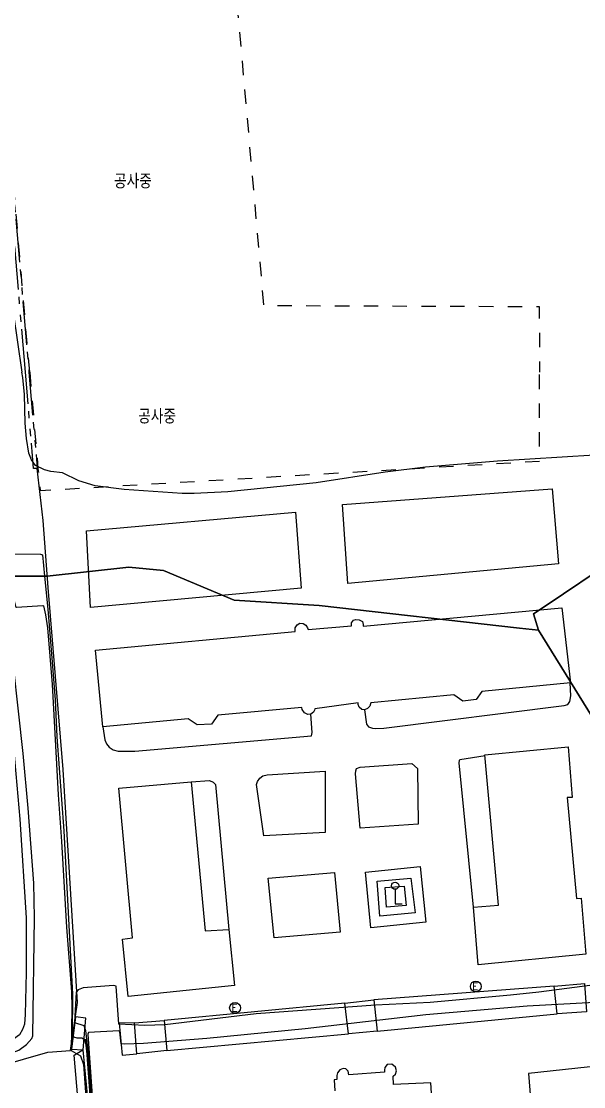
# Model space of a CAD drawing. Header units: feet. Extents: x 197796 to 199821, y 552499 to 555392.
# Drawn here: x 198791.4 to 198869.5, y 553838.9 to 553986.9 of the extents above; entities that cross this region are included whole.
import ezdxf

# ---------------------------------------------------------------- set-up
doc = ezdxf.new("R2010")
doc.units = ezdxf.units.FT
doc.header["$MEASUREMENT"] = 0
doc.linetypes.add('ANYANG1', pattern=[11.5, 6, -1, 1, -1.5, 1, -1])
doc.linetypes.add('ANYANG6', pattern=[4, 2, -2])
for name, color, linetype in [('AAA008', 7, 'CONTINUOUS'), ('AAC001', 7, 'CONTINUOUS'), ('AAC006', 7, 'ANYANG1'), ('AB011', 7, 'CONTINUOUS'), ('ADA085', 1, 'CONTINUOUS'), ('AE150', 7, 'CONTINUOUS'), ('AZ0202', 7, 'CONTINUOUS'), ('AZ080', 1, 'CONTINUOUS'), ('AZ0801', 7, 'CONTINUOUS'), ('AZ0803', 7, 'CONTINUOUS'), ('CAA001', 7, 'CONTINUOUS'), ('CAA002', 30, 'CONTINUOUS'), ('DZ001', 7, 'ANYANG6'), ('wipco_지적', 20, 'CONTINUOUS'), ('ZC500', 7, 'CONTINUOUS')]:
    doc.layers.add(name, color=color, linetype=linetype)
doc.styles.add('GHS', font='ROMANS', dxfattribs={"bigfont": 'NGSW.shx'})

# ---------------------------------------------------------------- blocks, each defined once
blk = doc.blocks.new('AB011')
at = {"layer": 'AB011'}
for points in [[(0, 1), (0, -1)], [(0, -1), (1, -1)]]:
    blk.add_lwpolyline(points, dxfattribs=at)
blk.add_circle((0, 1.5), 0.5, dxfattribs=at)
blk = doc.blocks.new('AZ0202')
at = {"layer": 'AZ0202'}
blk.add_circle((0, 0), 0.75, dxfattribs=at)
at = {"layer": 'AZ0202', "style": 'GHS'}
blk.add_text('E', height=1, dxfattribs=at).set_placement((-0.5, -0.48))

msp = doc.modelspace()

# ---------------------------------------------------------------- linework, layer by layer
at = {"layer": 'AAA008', "color": 255, "flags": 128}
for points in [[(198867.71, 553895.03), (198855.36, 553893.81), (198854.61, 553892.69), (198852.72, 553892.49), (198851.48, 553893.36), (198839.95, 553892.22), (198839.94, 553892.08), (198839.84, 553891.79), (198839.51, 553891.44), (198839.09, 553891.26), (198838.7, 553891.33), (198838.33, 553891.66), (198838.19, 553892.02), (198838.19, 553892.25), (198832.2, 553891.42), (198832.15, 553891.24), (198832.02, 553890.94), (198831.62, 553890.66), (198831.21, 553890.62), (198830.76, 553890.83), (198830.43, 553891.31), (198830.4, 553891.6), (198818.7, 553890.51), (198817.85, 553889.27), (198815.85, 553889.18), (198814.58, 553890.03), (198802.74, 553888.93), (198801.74, 553899.55), (198829.47, 553902.14), (198829.44, 553902.31), (198829.46, 553902.66), (198829.73, 553903.06), (198830.11, 553903.31), (198830.58, 553903.25), (198830.96, 553903.01), (198831.15, 553902.65), (198831.24, 553902.41), (198837.28, 553902.94), (198837.29, 553903.33), (198837.54, 553903.7), (198837.89, 553903.8), (198838.36, 553903.77), (198838.8, 553903.52), (198838.92, 553903.1), (198838.91, 553902.87), (198866.47, 553905.45)], [(198854.86, 553855.83), (198854.24, 553863.87), (198857.67, 553864.15), (198855.81, 553885), (198867.37, 553886.11), (198867.9, 553879.07), (198867.23, 553879.1), (198868.52, 553865.05), (198869.16, 553865.09), (198869.82, 553857.31)], [(198806.29, 553851.43), (198805.47, 553859.41), (198806.86, 553859.62), (198804.99, 553880.39), (198815.01, 553881.25), (198816.97, 553860.59), (198820.24, 553860.77), (198821.05, 553852.96)]]:
    msp.add_lwpolyline(points, close=True, dxfattribs=at)
for points in [[(198848.51, 553835.84), (198848.31, 553839.47), (198843.11, 553839.22), (198843.05, 553840.4), (198843.4, 553840.68), (198843.53, 553841.15), (198843.41, 553841.62), (198842.88, 553842.05), (198842.24, 553842.03), (198841.9, 553841.57), (198841.84, 553841.21), (198841.84, 553840.96), (198836.92, 553840.59), (198836.83, 553841.06), (198836.49, 553841.42), (198836.11, 553841.44), (198835.66, 553841.28), (198835.32, 553840.86), (198835.24, 553840.5), (198835.22, 553839.92), (198834.87, 553839.89), (198834.97, 553838.34)], [(198874.14, 553813.95), (198871.7, 553841.81), (198861.85, 553840.76), (198862.15, 553837.3)]]:
    msp.add_lwpolyline(points, dxfattribs=at)
at = {"layer": 'AAC001', "color": 255, "flags": 128}
msp.add_lwpolyline([(198839.95, 553861.01), (198839.24, 553868.7), (198846.8, 553869.49), (198847.6, 553861.77)], close=True, dxfattribs=at)
at = {"layer": 'AAC006', "color": 255, "flags": 128}
for points in [[(198792, 553938.18), (198787.46, 553991.98), (198784.49, 554032.16), (198793.41, 554041.43), (198869.39, 554047.81), (198869.43, 554047.42), (198793.54, 554040.84), (198785.12, 554032.1), (198787.99, 553990.84), (198792.49, 553938.18)], [(198792.49, 553938.18), (198793.64, 553924.77), (198793.13, 553924.77), (198792, 553938.18)]]:
    msp.add_lwpolyline(points, dxfattribs=at)
at = {"layer": 'ADA085', "color": 255, "flags": 128}
for points in [[(198799.25, 553850.63), (198797.22, 553882.99), (198795.16, 553908.27), (198794.45, 553917.56), (198793.64, 553924.77)], [(198839.09, 553891.26), (198839.34, 553889.3), (198839.65, 553888.92), (198840.2, 553888.73), (198840.65, 553888.68), (198841.78, 553888.74), (198866.8, 553891.88), (198867.31, 553892.02), (198867.6, 553892.42), (198867.75, 553893.2), (198867.66, 553895.03)], [(198802.74, 553888.93), (198803.05, 553887.09), (198803.27, 553886.55), (198803.65, 553886.07), (198804.19, 553885.7), (198804.89, 553885.52), (198805.74, 553885.52), (198807.21, 553885.53), (198831.74, 553887.68), (198831.79, 553887.91), (198831.8, 553888.14), (198831.62, 553890.66)], [(198854.24, 553863.85), (198852.23, 553883.93), (198852.27, 553884.21), (198852.33, 553884.37), (198855.82, 553884.93)], [(198815.01, 553881.25), (198817.55, 553881.43), (198818.06, 553881.24), (198818.41, 553880.91), (198820.24, 553860.77)], [(198865.4, 553852.89), (198840.37, 553850.97)], [(198786.29, 553813.69), (198784.59, 553840.72), (198795.11, 553843.72), (198798.25, 553843.96), (198799.25, 553850.63)], [(198836.37, 553850.53), (198811.26, 553848.14)], [(198840.83, 553846.63), (198865.85, 553849.04)], [(198807.17, 553847.79), (198805.04, 553847.73), (198805.45, 553843.29), (198807.49, 553843.51)], [(198811.64, 553843.97), (198836.88, 553846.28)]]:
    msp.add_lwpolyline(points, dxfattribs=at)
for points in [[(198836.79, 553908.81), (198836.05, 553919.78), (198865.14, 553921.98), (198866.04, 553911.55)], [(198800.47, 553916.15), (198829.5, 553918.73), (198830.31, 553908.18), (198801.03, 553905.47)], [(198837.84, 553882.36), (198837.86, 553882.81), (198837.97, 553883.14), (198838.47, 553883.29), (198845.66, 553883.81), (198846.43, 553883.12), (198846.54, 553875.37), (198838.46, 553874.84)], [(198824.08, 553880.88), (198824.22, 553881.3), (198824.55, 553881.78), (198824.96, 553882.09), (198825.58, 553882.22), (198833.64, 553882.73), (198833.62, 553874.21), (198825.09, 553873.77)], [(198826.56, 553859.61), (198825.7, 553867.89), (198834.9, 553868.69), (198835.71, 553860.37)], [(198841.2, 553862.6), (198840.82, 553867.45), (198845.54, 553867.88), (198846.11, 553863.08)], [(198799.98, 553844.05), (198801.59, 553827.21), (198800.18, 553827.15), (198798.77, 553843.3)]]:
    msp.add_lwpolyline(points, close=True, dxfattribs=at)
at = {"layer": 'AE150', "color": 255, "flags": 128}
for points in [[(198865.85, 553849.04), (198865.4, 553852.89), (198869.61, 553853.28), (198869.91, 553849.31)], [(198836.88, 553846.28), (198836.37, 553850.53), (198840.37, 553850.97), (198840.83, 553846.63)], [(198798.4, 553844.15), (198800.02, 553844.03), (198800.4, 553848.44), (198798.95, 553848.65)], [(198807.49, 553843.51), (198807.17, 553847.79), (198811.26, 553848.14), (198811.64, 553843.97)]]:
    msp.add_lwpolyline(points, close=True, dxfattribs=at)
at = {"layer": 'AZ080', "color": 255, "flags": 128}
msp.add_lwpolyline([(198799.25, 553850.63), (198797.22, 553882.99), (198795.16, 553908.27), (198794.45, 553917.56)], dxfattribs=at)
at = {"layer": 'AZ0801', "color": 255, "flags": 128}
msp.add_lwpolyline([(198820.92, 553775.42), (198814.27, 553774.71), (198807.97, 553774.17), (198806.7, 553788.09), (198805.97, 553788.04), (198805.63, 553792), (198806.5, 553792.07), (198806.08, 553797.41), (198805.09, 553797.38), (198804.83, 553801.05), (198805.47, 553801.15), (198803.05, 553828.48), (198802.23, 553828.45), (198800.36, 553845.52)], dxfattribs=at)
at = {"layer": 'AZ0803', "color": 255, "flags": 128}
msp.add_lwpolyline([(198842.15, 553863.84), (198841.96, 553866.59), (198844.61, 553866.78), (198844.89, 553864.07)], close=True, dxfattribs=at)
at = {"layer": 'CAA001', "color": 255, "flags": 128}
for points, elevation in [([(198784.59, 553938.19), (198785.57, 553923.91), (198785.98, 553920.19), (198787.18, 553912.39), (198789.85, 553891.83), (198791.24, 553876.1), (198792.11, 553862.36), (198792.1, 553854.79), (198791.96, 553848.93), (198791.85, 553847.62), (198791.58, 553846.88), (198791.16, 553846.15), (198790.33, 553845.52), (198789.25, 553845.12), (198786.72, 553844.65), (198785.61, 553844.15), (198784.67, 553843.5), (198784.02, 553842.62), (198783.95, 553842.07), (198784, 553839.68), (198785, 553828.01)], 65), ([(198879.01, 553823.85), (198877.46, 553842.07), (198876.97, 553849.94), (198876.57, 553852.88), (198872.07, 553852.65), (198871.95, 553852), (198871.97, 553851.01), (198871.72, 553850.74), (198871.03, 553850.62), (198861.65, 553850.11), (198847.59, 553848.92), (198830.86, 553846.97), (198817.21, 553845.62), (198808.4, 553844.93), (198805.74, 553844.83), (198805.28, 553844.89), (198805.09, 553846.55), (198804.98, 553846.69), (198800.78, 553846.43), (198800.67, 553846.2), (198801.91, 553828.42)], 60)]:
    msp.add_lwpolyline(points, dxfattribs=dict(at, elevation=elevation))
at = {"layer": 'CAA002', "color": 255, "flags": 128}
for points, elevation in [([(198786.66, 553994.55), (198787.47, 553980.73), (198788.37, 553969.29), (198789.18, 553956.36), (198790.28, 553946.5), (198791.52, 553938.18)], 61), ([(198786.23, 553812.35), (198784.48, 553840.79), (198784.62, 553841.1), (198785.14, 553841.52), (198786.9, 553842.48), (198791.09, 553843.98), (198792.17, 553844.78), (198792.87, 553845.64), (198793.01, 553846.01), (198793.26, 553862.37), (198793.16, 553867.19), (198792.4, 553877.59), (198791.68, 553885.2), (198789.71, 553903.27), (198787.44, 553917.57), (198786.49, 553923.26), (198785.47, 553938.19)], 64), ([(198786.82, 553938.18), (198788.36, 553919.94), (198789.94, 553908.56), (198790.63, 553905.62), (198790.78, 553905.52), (198794.44, 553905.76), (198794.53, 553905.7), (198794.77, 553904.48), (198795.08, 553902.65), (198795.72, 553894.8), (198796.54, 553879.45), (198797.02, 553872.97), (198797.7, 553861.06), (198798.38, 553852.08), (198798.46, 553849.9), (198798.34, 553843.94), (198799.66, 553843.23), (198800.07, 553842), (198800.82, 553831.68), (198801.31, 553827.2)], 63), ([(198788.13, 553938.18), (198789, 553925.15), (198789.86, 553916.57), (198790.11, 553913.21), (198790.32, 553912.95), (198794.11, 553912.91), (198794.37, 553912.8), (198794.66, 553909.84), (198795.11, 553905.23), (198795.73, 553897.91), (198796.12, 553892.66), (198796.36, 553887.52), (198797.34, 553874.46), (198798.55, 553851.76), (198798.51, 553846.09), (198798.69, 553845.84), (198799.12, 553845.71), (198799.82, 553845.71), (198800.21, 553845.47), (198800.43, 553844.62), (198801.65, 553828.39)], 62), ([(198871.03, 553926.64), (198857.55, 553925.81), (198847.56, 553924.96), (198841.97, 553924.3), (198832.35, 553922.79), (198820.11, 553921.55), (198815.45, 553921.32), (198813.75, 553921.33), (198805.72, 553921.88), (198801.7, 553922.38), (198799.44, 553923.07), (198797.13, 553924.17), (198795.52, 553924.39), (198794.67, 553924.61), (198793.39, 553925.22), (198792.86, 553925.98), (198792.48, 553926.94), (198792.15, 553928.95), (198791.95, 553931.08), (198791.85, 553935.06), (198791.63, 553937.43), (198791.52, 553938.18)], 61), ([(198871.07, 553853.07), (198863.3, 553852.04), (198859.35, 553851.62), (198848.2, 553850.61), (198840.62, 553850.25), (198824.04, 553849.03), (198811.35, 553847.52), (198808.57, 553847.42), (198804.96, 553847.59), (198804.58, 553852.91), (198804.23, 553852.97), (198800.04, 553852.67), (198799.31, 553852.4), (198799.05, 553852.05), (198798.83, 553847.82), (198800.1, 553847.44), (198800.33, 553846.72), (198800.67, 553843.9), (198801.78, 553828.4)], 61)]:
    msp.add_lwpolyline(points, dxfattribs=dict(at, elevation=elevation))
at = {"layer": 'DZ001', "color": 255, "flags": 128}
for points in [[(198792.59, 553938.18), (198792, 553945.07), (198788.09, 553990.85), (198786.76, 554009.96), (198819.33, 554012.58), (198825.08, 553947.43), (198863.34, 553947.28), (198863.4, 553938.17)], [(198792.59, 553938.18), (198793.74, 553924.78), (198794.04, 553921.73), (198863.4, 553925.82), (198863.4, 553938.17)]]:
    msp.add_lwpolyline(points, dxfattribs=at)
at = {"layer": 'wipco_지적', "color": 20}
for points in [[(198873.8, 553912.17), (198864.29, 553905.76), (198862.54, 553904.58), (198863.24, 553902.34), (198860.63, 553902.63), (198832.79, 553905.76), (198820.99, 553906.48), (198811.17, 553910.63), (198806.36, 553911.08), (198795.04, 553909.85), (198789.99, 553909.82), (198785.48, 553910.51), (198777.43, 553911.87), (198770.12, 553910.02), (198765.26, 553918.38), (198761.99, 553927.77), (198759.88, 553935.14), (198757.13, 553945.73), (198755.02, 553954.53), (198754.96, 553954.89), (198754.99, 553964.02), (198754.91, 553965.79), (198754.9, 553983.03), (198755.07, 553992.94)], [(198780.24, 553835.85), (198776.03, 553865.15), (198774.67, 553870.5), (198774.13, 553873.1), (198771.29, 553889.78), (198769.93, 553897.09), (198770.04, 553905.76), (198770.12, 553910.02), (198777.43, 553911.87), (198785.48, 553910.51), (198789.99, 553909.82), (198795.04, 553909.85), (198806.36, 553911.08), (198811.17, 553910.63), (198820.99, 553906.48), (198832.79, 553905.76), (198860.63, 553902.63), (198863.24, 553902.34), (198873.92, 553885.05), (198880.93, 553870.63), (198886.17, 553863.87), (198903.3, 553830.66)]]:
    msp.add_lwpolyline(points, dxfattribs=at)
msp.add_lwpolyline([(198903.3, 553830.66), (198886.17, 553863.87), (198880.93, 553870.63), (198873.92, 553885.05), (198863.24, 553902.34), (198862.54, 553904.58), (198864.29, 553905.76), (198873.8, 553912.17), (198875.72, 553922.52), (198903.3, 553830.66)], close=True, dxfattribs=at)

# ---------------------------------------------------------------- block references
at = {"layer": 'AB011', "color": 255}
msp.add_blockref('AB011', (198843.33, 553865.34), dxfattribs=at)
at = {"layer": 'AZ0202', "color": 255}
for p in [(198854.54, 553852.85), (198821.11, 553849.87)]:
    msp.add_blockref('AZ0202', p, dxfattribs=at)

# ---------------------------------------------------------------- texts
at = {"layer": 'ZC500', "style": 'GHS'}
for p in [(198804.31, 553963.68), (198807.66, 553931.02)]:
    msp.add_text('공사중', height=2, dxfattribs=at).set_placement(p)

doc.saveas('drawing.dxf')
